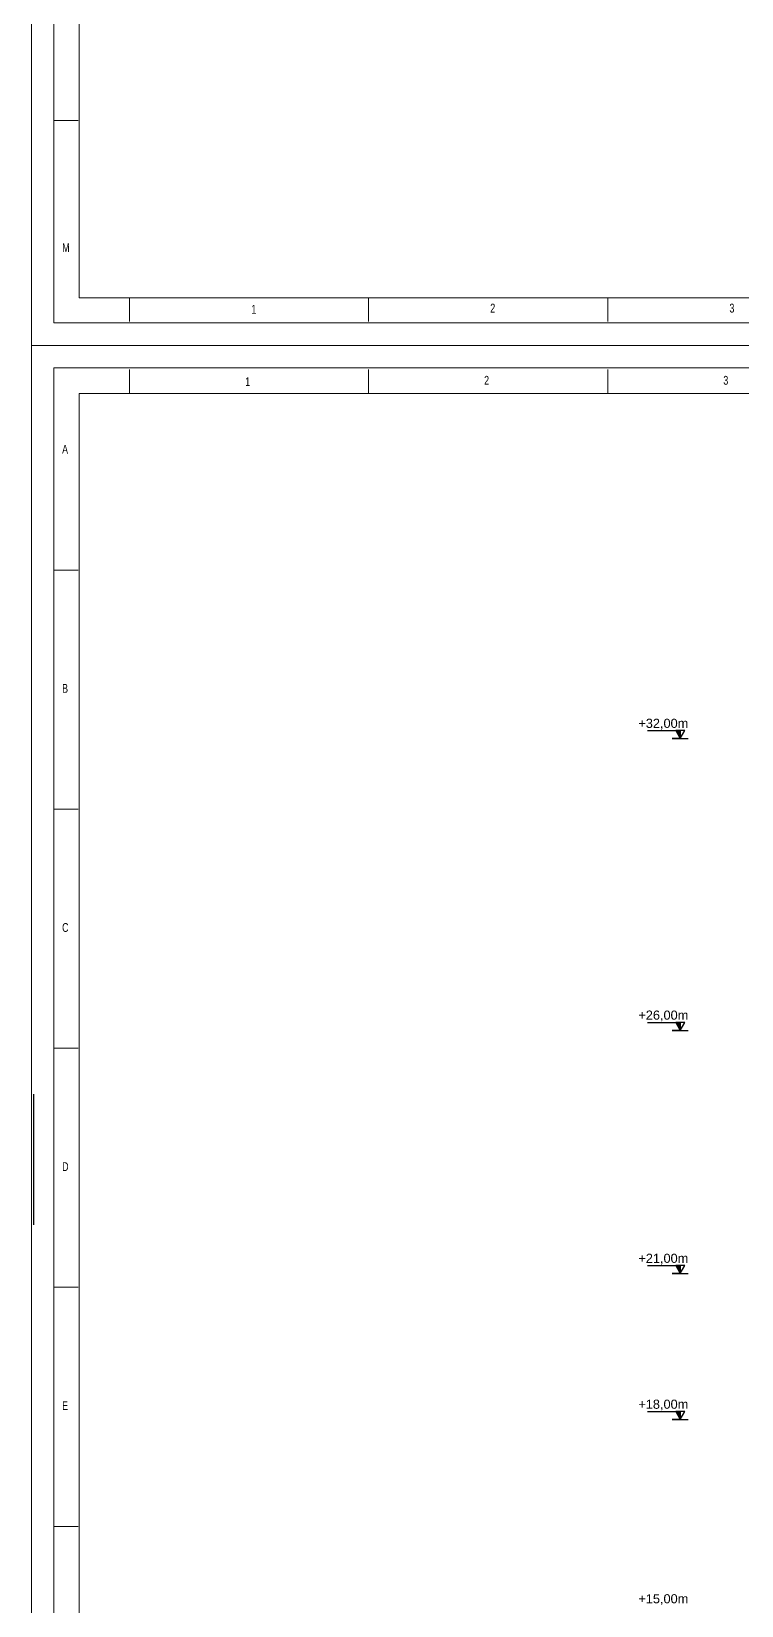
# Model space of a CAD drawing. Header units: millimetres. Extents: x 3220 to 226993, y 817 to 176024.
# Drawn here: x 61623 to 76218, y 33315 to 65679 of the extents above; entities that cross this region are included whole.
import ezdxf

# ---------------------------------------------------------------- set-up
doc = ezdxf.new("R2010")
doc.units = ezdxf.units.MM
doc.styles.add('ARIAL_BOLD', font='arial.ttf')
doc.styles.add('SLDTEXTSTYLE0', font='TXT', dxfattribs={"width": 0.75})

# ---------------------------------------------------------------- blocks, each defined once
blk = doc.blocks.new('niveau')
h = blk.add_hatch(color=1)
h.dxf.hatch_style = 1
h.paths.add_polyline_path([(0, 164), (-93, 164), (0, 0)])
at = {"color": 1}
blk.add_line((0, 164), (0, 0), dxfattribs=at)
blk.add_lwpolyline([(-674, 164), (-93, 164), (0, 0), (93, 164), (-93, 164), (0, 0), (-165, 0), (165, 0)], dxfattribs=at)
blk = doc.blocks.new('A1 E1-200')
at = {"color": 1, "linetype": 'Continuous', "lineweight": 18}
for p, q in [((-164800, 0), (-164800, 116400)), ((-164800, 116400), (0, 116400)), ((-162844, 1960), (-162844, 114440)), ((-162844, 114440), (-1960, 114440)), ((-162844, 1960), (-1960, 1960)), ((-164800, 0), (0, 0))]:
    blk.add_line(p, q, dxfattribs=at)
at = {"linetype": 'Continuous', "lineweight": 18}
for p, q in [((-163879, 931), (-163879, 115487)), ((-163879, 115487), (-937, 115487)), ((-163879, 931), (-937, 931))]:
    blk.add_line(p, q, dxfattribs=at)
at = {"color": 5, "linetype": 'Continuous', "lineweight": 15}
for p, q in [((-160787, 114439), (-160787, 115419)), ((-150989, 115419), (-150989, 114439)), ((-141191, 114439), (-141191, 115419)), ((-162892, 107203), (-163872, 107203)), ((-163872, 97405), (-162892, 97405)), ((-162892, 87607), (-163872, 87607)), ((-163872, 77808), (-162892, 77808)), ((-162892, 68010), (-163872, 68010)), ((-162892, 9221), (-163872, 9221)), ((-160787, 983), (-160787, 1962)), ((-150989, 1962), (-150989, 983)), ((-141191, 983), (-141191, 1962))]:
    blk.add_line(p, q, dxfattribs=at)
at = {"color": 1, "linetype": 'Continuous', "lineweight": 15}
blk.add_line((-164800, 0), (0, 0), dxfattribs=at)
at = {"color": 5, "lineweight": 15, "style": 'SLDTEXTSTYLE0', "width": 0.75}
blk.add_text('M', height=363, dxfattribs=at).set_placement((-163540, 3831))
at = {"color": 5, "linetype": 'Continuous', "lineweight": 15, "char_height": 363, "attachment_point": 1, "style": 'SLDTEXTSTYLE0'}
for s, insert in [('1', (-156043, 115105)), ('2', (-146254, 115158)), ('3', (-136455, 115158)), ('A', (-163545, 112331)), ('B', (-163545, 102533)), ('C', (-163545, 92735)), ('D', (-163545, 82936)), ('E', (-163545, 73138)), ('1', (-155792, 1665)), ('2', (-146003, 1719)), ('3', (-136205, 1719))]:
    blk.add_mtext(s, dxfattribs=dict(at, insert=insert))

msp = doc.modelspace()

# ---------------------------------------------------------------- linework, layer by layer
msp.add_line((61668.5, 41141), (61668.5, 43828))

# ---------------------------------------------------------------- block references
at = {"xscale": 0.5017310599597968, "yscale": 0.5017310599597968, "zscale": 0.5017310599597968}
for p in [(144308.2, 59220.8), (144308.2, 819.5)]:
    msp.add_blockref('A1 E1-200', p, dxfattribs=at)
for p in [(74958.3, 51141), (74958.3, 45141), (74958.3, 40141), (74958.3, 37141)]:
    msp.add_blockref('niveau', p)

# ---------------------------------------------------------------- texts
at = {"color": 6, "char_height": 187.5, "attachment_point": 5, "style": 'ARIAL_BOLD'}
for s, insert in [('{\\C1;+32,00m}', (74611.3, 51437.1)), ('{\\C1;+26,00m}', (74611.3, 45437.1)), ('{\\C1;+21,00m}', (74611.3, 40437.1)), ('{\\C1;+18,00m}', (74611.3, 37437.1)), ('{\\C1;+15,00m}', (74611.3, 33437.1))]:
    msp.add_mtext(s, dxfattribs=dict(at, insert=insert))

doc.saveas('drawing.dxf')
